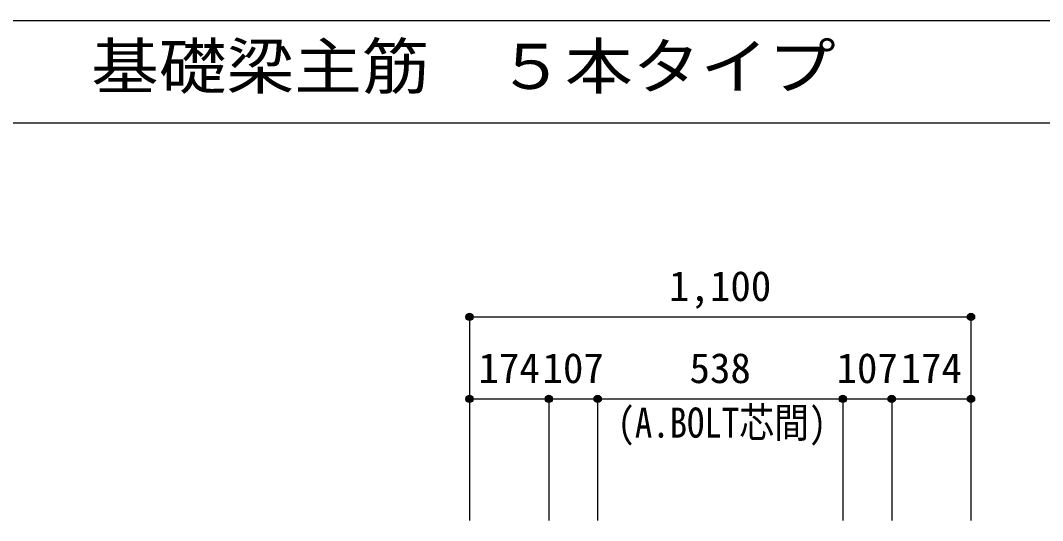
# Model space of a CAD drawing. Units: millimetres at full size, sheet at 1:30. Extents: x -5973 to 5954, y -4195 to 4201.
# Drawn here: x -983 to 1259, y 3103 to 4201 of the extents above; entities that cross this region are included whole.
import ezdxf
from ezdxf.enums import TextEntityAlignment as Align

# ---------------------------------------------------------------- set-up
doc = ezdxf.new("R2010")
doc.units = ezdxf.units.MM
doc.header["$LTSCALE"] = 30
doc.header["$PDMODE"] = 32
doc.header["$PDSIZE"] = 15
for name, color, linetype in [('0-7_文字', 4, 'Continuous'), ('0-D_寸法', 4, 'Continuous'), ('6-7_文字', 7, 'Continuous'), ('F-0_枠', 6, 'Continuous')]:
    doc.layers.add(name, color=color, linetype=linetype)
doc.styles.add('ＭＳ ゴシック', font='')
doc.styles.get('ＭＳ ゴシック').set_extended_font_data('MS Gothic')

msp = doc.modelspace()

# ---------------------------------------------------------------- linework, layer by layer
at = {"layer": '0-D_寸法'}
for p, q in [((2.44, 3550.34), (1102.44, 3550.34)), ((2.44, 3550.34), (2.44, 3370.34)), ((2.44, 3550.34), (2.44, 3370.34)), ((2.44, 3550.34), (1102.44, 3550.34)), ((1102.44, 3550.34), (1102.44, 3370.34)), ((2.44, 3370.34), (176.44, 3370.34)), ((2.44, 3370.34), (2.44, 3103.3)), ((176.44, 3370.34), (176.44, 3103.3)), ((176.44, 3370.34), (283.44, 3370.34)), ((283.44, 3370.34), (283.44, 3103.3)), ((283.44, 3370.34), (821.44, 3370.34)), ((821.44, 3370.34), (821.44, 3103.3)), ((821.44, 3370.34), (928.44, 3370.34)), ((928.44, 3370.34), (928.44, 3103.3)), ((928.44, 3370.34), (1102.44, 3370.34)), ((1102.44, 3370.34), (1102.44, 3103.3)), ((1102.44, 3370.34), (1102.44, 3103.3))]:
    msp.add_line(p, q, dxfattribs=at)
for centre, radius in [((2.44, 3550.34), 8), ((2.44, 3550.34), 7.2), ((2.44, 3550.34), 6.4), ((2.44, 3550.34), 5.6), ((2.44, 3550.34), 4.8), ((2.44, 3550.34), 4), ((2.44, 3550.34), 3.2), ((2.44, 3550.34), 2.4), ((2.44, 3550.34), 1.6), ((2.44, 3550.34), 0.8), ((1102.44, 3550.34), 8), ((1102.44, 3550.34), 7.2), ((1102.44, 3550.34), 6.4), ((1102.44, 3550.34), 5.6), ((1102.44, 3550.34), 4.8), ((1102.44, 3550.34), 4), ((1102.44, 3550.34), 3.2), ((1102.44, 3550.34), 2.4), ((1102.44, 3550.34), 1.6), ((1102.44, 3550.34), 0.8), ((2.44, 3370.34), 8), ((2.44, 3370.34), 7.2), ((2.44, 3370.34), 6.4), ((2.44, 3370.34), 5.6), ((2.44, 3370.34), 4.8), ((2.44, 3370.34), 4), ((2.44, 3370.34), 3.2), ((2.44, 3370.34), 2.4), ((2.44, 3370.34), 1.6), ((2.44, 3370.34), 0.8), ((176.44, 3370.34), 8), ((176.44, 3370.34), 7.2), ((176.44, 3370.34), 6.4), ((176.44, 3370.34), 5.6), ((176.44, 3370.34), 4.8), ((176.44, 3370.34), 4), ((176.44, 3370.34), 3.2), ((176.44, 3370.34), 2.4), ((176.44, 3370.34), 1.6), ((176.44, 3370.34), 0.8), ((283.44, 3370.34), 8), ((283.44, 3370.34), 7.2), ((283.44, 3370.34), 6.4), ((283.44, 3370.34), 5.6), ((283.44, 3370.34), 4.8), ((283.44, 3370.34), 4), ((283.44, 3370.34), 3.2), ((283.44, 3370.34), 2.4), ((283.44, 3370.34), 1.6), ((283.44, 3370.34), 0.8), ((821.44, 3370.34), 8), ((821.44, 3370.34), 7.2), ((821.44, 3370.34), 6.4), ((821.44, 3370.34), 5.6), ((821.44, 3370.34), 4.8), ((821.44, 3370.34), 4), ((821.44, 3370.34), 3.2), ((821.44, 3370.34), 2.4), ((821.44, 3370.34), 1.6), ((821.44, 3370.34), 0.8), ((928.44, 3370.34), 8), ((928.44, 3370.34), 7.2), ((928.44, 3370.34), 6.4), ((928.44, 3370.34), 5.6), ((928.44, 3370.34), 4.8), ((928.44, 3370.34), 4), ((928.44, 3370.34), 3.2), ((928.44, 3370.34), 2.4), ((928.44, 3370.34), 1.6), ((928.44, 3370.34), 0.8), ((1102.44, 3370.34), 8), ((1102.44, 3370.34), 7.2), ((1102.44, 3370.34), 6.4), ((1102.44, 3370.34), 5.6), ((1102.44, 3370.34), 4.8), ((1102.44, 3370.34), 4), ((1102.44, 3370.34), 3.2), ((1102.44, 3370.34), 2.4), ((1102.44, 3370.34), 1.6), ((1102.44, 3370.34), 0.8)]:
    msp.add_circle(centre, radius, dxfattribs=at)
at = {"layer": '0-D_寸法', "color": 7}
for p in [(2.44, 3550.34), (1102.44, 3550.34), (2.44, 3370.34), (176.44, 3370.34), (283.44, 3370.34), (821.44, 3370.34), (928.44, 3370.34), (1102.44, 3370.34)]:
    msp.add_point(p, dxfattribs=at)
at = {"layer": 'F-0_枠'}
msp.add_line((-5972.88, 4201.15), (5954.1, 4201.15), dxfattribs=at)
at = {"layer": 'F-0_枠', "color": 2}
msp.add_line((-5972.88, 3976.15), (3723.6, 3976.15), dxfattribs=at)

# ---------------------------------------------------------------- texts
at = {"layer": '0-7_文字', "style": 'ＭＳ ゴシック', "width": 0.85}
msp.add_text('(A.BOLT芯間)', height=65.98, dxfattribs=at).set_placement((326.92, 3265.58), align=Align.BOTTOM_LEFT)
at = {"layer": '0-D_寸法', "style": 'ＭＳ ゴシック'}
for s, p in [('1,100', (439.94, 3565.34)), ('174', (21.94, 3385.34)), ('107', (162.44, 3385.34)), ('538', (484.94, 3385.34)), ('107', (807.44, 3385.34)), ('174', (947.94, 3385.34))]:
    msp.add_text(s, height=65.98, dxfattribs=at).set_placement(p, align=Align.BOTTOM_LEFT)
at = {"layer": '6-7_文字', "color": 2, "style": 'ＭＳ ゴシック', "width": 1.1}
msp.add_text('\u3000\u3000基礎梁主筋\u3000５本タイプ', height=98.97, dxfattribs=at).set_placement((-1124.64, 4021.15), align=Align.BOTTOM_LEFT)

doc.saveas('drawing.dxf')
